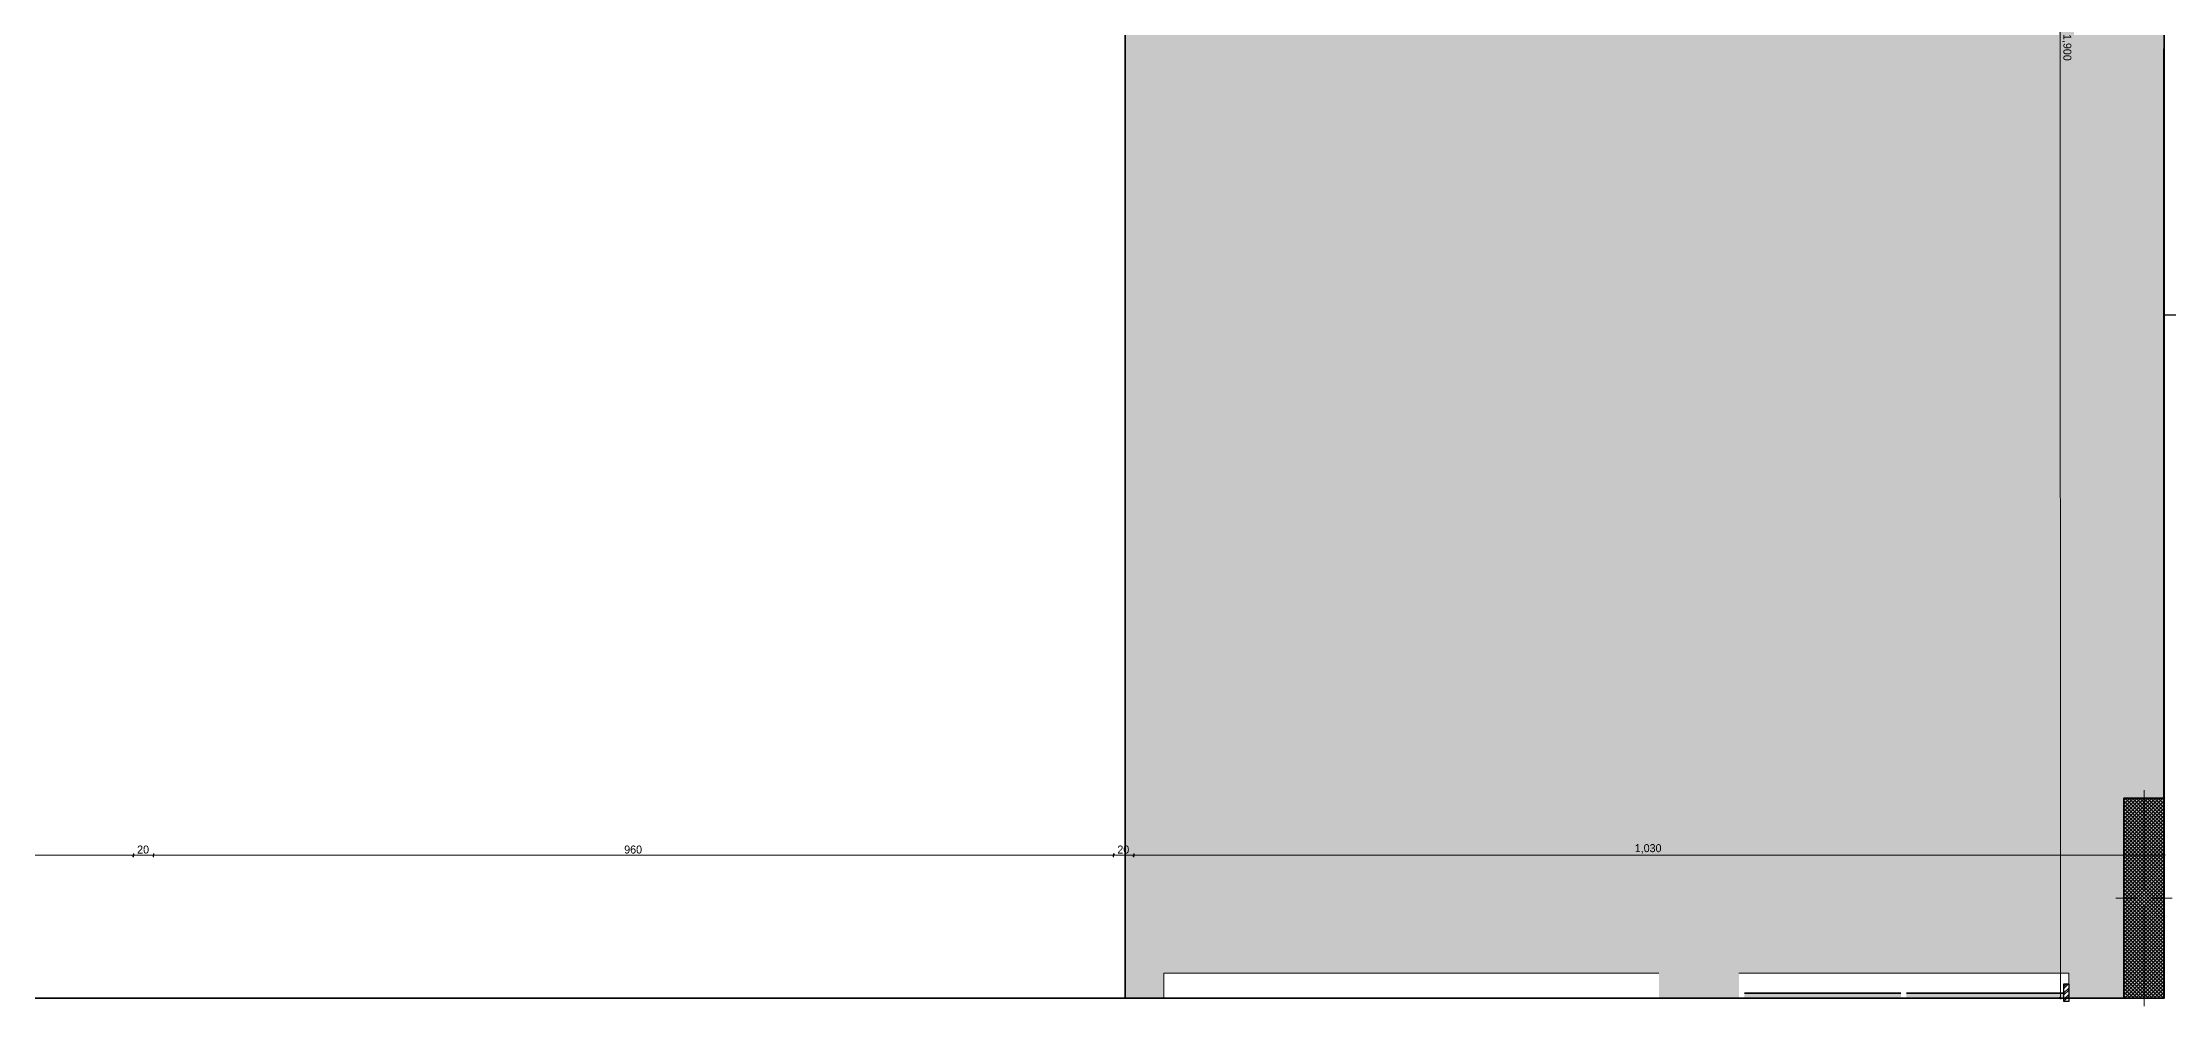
# Model space of a CAD drawing. Header units: millimetres. Extents: x -1912 to 88153, y -54123 to 4469.
# Drawn here: x 30892 to 52145, y -19014 to -9443 of the extents above; entities that cross this region are included whole.
import ezdxf

# ---------------------------------------------------------------- set-up
doc = ezdxf.new("R2010")
doc.units = ezdxf.units.MM
doc.header["$MEASUREMENT"] = 0
doc.linetypes.add('Wipeout_Contour', pattern=[1000, 0, -1000])
for name, color, linetype in [('A - Alumil', 7, 'Continuous'), ('A - Dimensionimi', 7, 'Continuous'), ('A - Muret', 7, 'Continuous'), ('A - Pllaka Perdhes', 7, 'Continuous'), ('A - Shtyllat', 7, 'Continuous')]:
    doc.layers.add(name, color=color, linetype=linetype)
for name, color, linetype, lineweight, true_color in [('A - Alumil_Pen_No__102', 7, 'Continuous', 13, 0xcccccc), ('A - Fill Zone_Pen_No__28', 7, 'Continuous', 35, 0xa80f02), ('A - Muret_Pen_No__102', 7, 'Continuous', 13, 0xcccccc), ('A - Muret_Pen_No__82', 7, 'Continuous', 20, 0xaaaaaa)]:
    doc.layers.add(name, color=color, linetype=linetype, lineweight=lineweight, true_color=true_color)
for name, color, linetype, lineweight in [('A - Alumil_Pen_No__42', 8, 'Continuous', 25), ('A - Dimensionimi_Pen_No__1', 7, 'Continuous', 13), ('A - Fill Zone_Pen_No__15', 214, 'Continuous', 25), ('A - Muret_Pen_No__7', 7, 'Continuous', 35), ('A - Perdhesa Polyine_Pen_No__6', 5, 'Continuous', 35), ('A - Pllaka Perdhes_Pen_No__42', 8, 'Continuous', 25), ('A - Shtyllat_Pen_No__1', 7, 'Continuous', 13), ('A - Shtyllat_Pen_No__7', 7, 'Continuous', 35)]:
    doc.layers.add(name, color=color, linetype=linetype, lineweight=lineweight)
doc.styles.add('GENERATED_STYLE_1', font='GOTHIC.TTF')
doc.dimstyles.new('GENERATED_STYLE__7', dxfattribs={"dimtxt": 80, "dimasz": 19, "dimexe": 0.18, "dimexo": 0.0625, "dimgap": 0, "dimtad": 1, "dimtih": 1, "dimtoh": 1, "dimdec": 0, "dimlfac": 0.1, "dimzin": 0, "dimdsep": 46, "dimtxsty": 'GENERATED_STYLE_1', "dimblk": 'ARROWHEAD_2', "dimblk1": 'ARROWHEAD_2', "dimblk2": 'ARROWHEAD_2', "dimcen": 0.09, "dimse1": 1, "dimse2": 1, "dimclrd": 7, "dimclre": 7, "dimclrt": 7, "dimadec": 0, "dimazin": 0, "dimtfac": 1, "dimtdec": 4, "dimtmove": 0, "dimatfit": 3, "dimfxl": 0, "dimtolj": 1, "dimtzin": 0, "dimarcsym": 0})
doc.dimstyles.new('GENERATED_STYLE__8', dxfattribs={"dimtxt": 80, "dimasz": 19, "dimexe": 0.18, "dimexo": 0.0625, "dimgap": 0, "dimtad": 1, "dimdec": 0, "dimlfac": 0.1, "dimzin": 0, "dimdsep": 46, "dimtxsty": 'GENERATED_STYLE_1', "dimblk": 'ARROWHEAD_2', "dimblk1": 'ARROWHEAD_2', "dimblk2": 'ARROWHEAD_2', "dimcen": 0.09, "dimse1": 1, "dimse2": 1, "dimclrd": 7, "dimclre": 7, "dimclrt": 7, "dimadec": 0, "dimazin": 0, "dimtfac": 1, "dimtdec": 4, "dimtmove": 0, "dimatfit": 3, "dimfxl": 0, "dimtolj": 1, "dimtzin": 0, "dimarcsym": 0})

# ---------------------------------------------------------------- blocks, each defined once
blk = doc.blocks.new('Slab_16', base_point=(27550, 0))
at = {"layer": 'A - Pllaka Perdhes_Pen_No__42', "color": 8, "linetype": 'Continuous', "lineweight": 25, "flags": 128}
blk.add_lwpolyline([(27550, 0), (27550, -19001), (52100, -19001), (52100, -12166), (55600, -12166), (55600, -9351), (57575, -9351), (57575, -7600), (55615, -7600), (55615, -6200), (52100, -6200), (52100, 0)], close=True, dxfattribs=at)
blk = doc.blocks.new('Wall_28', base_point=(42100, -19001))
at = {"color": 254, "linetype": 'Wipeout_Contour', "lineweight": 0, "ltscale": 193666.744315}
blk.add_wipeout([(47050, -18751), (42100, -18751), (42100, -19001), (47050, -19001)], dxfattribs=at).dxf.layer = 'A - Muret'
at = {"color": 254, "linetype": 'Wipeout_Contour', "lineweight": 0, "ltscale": 211921.017054}
blk.add_wipeout([(47850, -18751), (47850, -19001), (51150, -19001), (51150, -18751)], dxfattribs=at).dxf.layer = 'A - Muret'
at = {"layer": 'A - Muret_Pen_No__82', "color": 253, "linetype": 'Continuous', "lineweight": 20, "true_color": 0xaaaaaa, "flags": 128}
for points in [[(47050, -18751), (42100, -18751)], [(42100, -18751), (42100, -19001)], [(51150, -18751), (47850, -18751)], [(51150, -19001), (51150, -18751)], [(42100, -19001), (47050, -19001)], [(47850, -19001), (51150, -19001)]]:
    blk.add_lwpolyline(points, dxfattribs=at)
blk = doc.blocks.new('Wall_29', base_point=(47850, -19001))
at = {"layer": 'A - Muret_Pen_No__102', "linetype": 'Continuous', "lineweight": 0, "true_color": 0xcbd9e5}
for points in [[(47905, -18951), (47905, -19001), (49470, -19001), (49470, -18951)], [(49525, -18951), (49525, -19001), (51095, -19001), (51095, -18951)]]:
    blk.add_hatch(color=254, dxfattribs=at).paths.add_polyline_path(points)
at = {"layer": 'A - Muret_Pen_No__7', "color": 7, "linetype": 'Continuous', "lineweight": 35, "flags": 128}
for points in [[(49470, -18951), (47905, -18951)], [(47905, -19001), (49470, -19001)], [(51095, -18951), (49525, -18951)], [(49525, -19001), (51095, -19001)]]:
    blk.add_lwpolyline(points, dxfattribs=at)
blk = doc.blocks.new('Column_34', base_point=(51122, -18946))
at = {"layer": 'A - Alumil_Pen_No__102', "linetype": 'Continuous', "lineweight": 13, "true_color": 0xcccccc}
h = blk.add_hatch(dxfattribs=at)
h.set_pattern_fill('Steel', color=254, style=0, pattern_type=2)
h.set_pattern_definition([(45, (0, 0), (-31.819805, 31.819805), []), (45, (-10.607, 10.607), (-31.819805, 31.819805), [])])
h.paths.add_polyline_path([(51095, -19031), (51150, -19031), (51150, -18861), (51095, -18861)])
at = {"layer": 'A - Alumil_Pen_No__42', "color": 8, "linetype": 'Continuous', "lineweight": 25, "flags": 128}
blk.add_lwpolyline([(51095, -19031), (51150, -19031), (51150, -18861), (51095, -18861)], close=True, dxfattribs=at)
blk = doc.blocks.new('*D475')
at = {"layer": 'A - Dimensionimi_Pen_No__1', "color": 7, "linetype": 'Continuous', "lineweight": 13}
for p, q in [((51044, 1), (51082, 1)), ((51075, -6), (51050, 8)), ((51063, 13), (51063, 1)), ((51063, 1), (51064, -19000)), ((51045, -19000), (51082, -19000)), ((51051, -18992), (51076, -19007)), ((51064, -19000), (51064, -19012))]:
    blk.add_line(p, q, dxfattribs=at)
at = {"layer": 'A - Dimensionimi_Pen_No__1', "color": 7, "lineweight": 13, "insert": (51079, -9358), "char_height": 80, "attachment_point": 7, "rotation": 270.0027, "style": 'GENERATED_STYLE_1'}
blk.add_mtext('\\A1;{\\pql;\\fCentury Gothic|b0|i0|c0|p0;\\W1.000000;1,900}', dxfattribs=at)
blk = doc.blocks.new('ARROWHEAD_2')
at = {"color": 0, "linetype": 'Continuous', "lineweight": 0}
for p, q in [((0, 0), (-1, 0)), ((-0.4, -0.7), (0.4, 0.7))]:
    blk.add_line(p, q, dxfattribs=at)
blk = doc.blocks.new('*D476')
at = {"layer": 'A - Dimensionimi_Pen_No__1', "color": 7, "linetype": 'Continuous', "lineweight": 13}
for p, q in [((41793, -17583), (41807, -17558)), ((41800, -17552), (41800, -17589)), ((52100, -17571), (41800, -17571)), ((52093, -17583), (52107, -17558)), ((52100, -17552), (52100, -17589)), ((52112, -17571), (52100, -17571))]:
    blk.add_line(p, q, dxfattribs=at)
at = {"layer": 'A - Dimensionimi_Pen_No__1', "color": 7, "lineweight": 13, "insert": (46809, -17555), "char_height": 80, "attachment_point": 7, "style": 'GENERATED_STYLE_1'}
blk.add_mtext('\\A1;{\\pql;\\fCentury Gothic|b0|i0|c0|p0;\\W1.000000;1,030}', dxfattribs=at)
blk = doc.blocks.new('*D477')
at = {"layer": 'A - Dimensionimi_Pen_No__1', "color": 7, "linetype": 'Continuous', "lineweight": 13}
for p, q in [((41593, -17583), (41607, -17558)), ((41600, -17552), (41600, -17589)), ((41800, -17571), (41600, -17571)), ((41793, -17583), (41807, -17558)), ((41800, -17552), (41800, -17589))]:
    blk.add_line(p, q, dxfattribs=at)
at = {"layer": 'A - Dimensionimi_Pen_No__1', "color": 7, "lineweight": 13, "insert": (41637, -17555), "char_height": 80, "attachment_point": 7, "style": 'GENERATED_STYLE_1'}
blk.add_mtext('\\A1;{\\pql;\\fCentury Gothic|b0|i0|c0|p0;\\W1.000000;20}', dxfattribs=at)
blk = doc.blocks.new('*D478')
at = {"layer": 'A - Dimensionimi_Pen_No__1', "color": 7, "linetype": 'Continuous', "lineweight": 13}
for p, q in [((31994, -17583), (32009, -17558)), ((32002, -17552), (32002, -17589)), ((41600, -17571), (32002, -17571)), ((41593, -17583), (41607, -17558)), ((41600, -17552), (41600, -17589))]:
    blk.add_line(p, q, dxfattribs=at)
at = {"layer": 'A - Dimensionimi_Pen_No__1', "color": 7, "lineweight": 13, "insert": (36707, -17555), "char_height": 80, "attachment_point": 7, "style": 'GENERATED_STYLE_1'}
blk.add_mtext('\\A1;{\\pql;\\fCentury Gothic|b0|i0|c0|p0;\\W1.000000;960}', dxfattribs=at)
blk = doc.blocks.new('*D479')
at = {"layer": 'A - Dimensionimi_Pen_No__1', "color": 7, "linetype": 'Continuous', "lineweight": 13}
for p, q in [((31793, -17583), (31807, -17558)), ((31800, -17552), (31800, -17589)), ((32002, -17571), (31800, -17571)), ((31994, -17583), (32009, -17558)), ((32002, -17552), (32002, -17589))]:
    blk.add_line(p, q, dxfattribs=at)
at = {"layer": 'A - Dimensionimi_Pen_No__1', "color": 7, "lineweight": 13, "insert": (31838, -17555), "char_height": 80, "attachment_point": 7, "style": 'GENERATED_STYLE_1'}
blk.add_mtext('\\A1;{\\pql;\\fCentury Gothic|b0|i0|c0|p0;\\W1.000000;20}', dxfattribs=at)
blk = doc.blocks.new('*D480')
at = {"layer": 'A - Dimensionimi_Pen_No__1', "color": 7, "linetype": 'Continuous', "lineweight": 13}
for p, q in [((18892, -17583), (18907, -17558)), ((18900, -17552), (18900, -17589)), ((31800, -17571), (18900, -17571)), ((31793, -17583), (31807, -17558)), ((31800, -17552), (31800, -17589))]:
    blk.add_line(p, q, dxfattribs=at)
at = {"layer": 'A - Dimensionimi_Pen_No__1', "color": 7, "lineweight": 13, "insert": (25209, -17555), "char_height": 80, "attachment_point": 7, "style": 'GENERATED_STYLE_1'}
blk.add_mtext('\\A1;{\\pql;\\fCentury Gothic|b0|i0|c0|p0;\\W1.000000;1,290}', dxfattribs=at)
blk = doc.blocks.new('Column_92', base_point=(51900, -18001))
at = {"layer": 'A - Shtyllat', "linetype": 'Continuous', "lineweight": 0, "true_color": 0x000000}
h = blk.add_hatch(dxfattribs=at)
h.set_pattern_fill('Concrete_Block', color=18, style=0, pattern_type=2)
h.set_pattern_definition([(45, (0, 0), (-18.384776, 18.384776), []), (135, (0, 0), (18.384776, 18.384776), [])])
h.paths.add_polyline_path([(51700, -19001), (52100, -19001), (52100, -17001), (51700, -17001)])
at = {"layer": 'A - Shtyllat_Pen_No__1', "color": 7, "linetype": 'Continuous', "lineweight": 13}
for p, q in [((51900, -17921), (51900, -16921)), ((51820, -18001), (51620, -18001)), ((51980, -18001), (52180, -18001)), ((51900, -18081), (51900, -19081))]:
    blk.add_line(p, q, dxfattribs=at)
blk.add_point((51900, -18001), dxfattribs=at)
at = {"layer": 'A - Shtyllat_Pen_No__7', "color": 7, "linetype": 'Continuous', "lineweight": 35, "flags": 128}
blk.add_lwpolyline([(51700, -19001), (52100, -19001), (52100, -17001), (51700, -17001)], close=True, dxfattribs=at)

msp = doc.modelspace()

# ---------------------------------------------------------------- hatches: boundary and pattern name
at = {"layer": 'A - Fill Zone_Pen_No__15', "linetype": 'Continuous', "lineweight": 0, "true_color": 0x0c000c}
msp.add_hatch(color=188, dxfattribs=at).paths.add_polyline_path([(41716.4, 1.8), (52100.7, 0.4), (52098.2, -19000.8), (41713.9, -19000.8)])

# ---------------------------------------------------------------- linework, layer by layer
at = {"layer": 'A - Fill Zone_Pen_No__28', "color": 14, "linetype": 'Continuous', "lineweight": 35, "true_color": 0xa80f02, "flags": 128}
msp.add_lwpolyline([(41716.4, 1.8), (52100.7, 0.4), (52098.2, -19000.8), (41713.9, -19000.8)], close=True, dxfattribs=at)

# ---------------------------------------------------------------- block references
at = {"layer": 'A - Pllaka Perdhes', "color": 8, "linetype": 'Continuous', "lineweight": 25}
msp.add_blockref('Slab_16', (27550, 0), dxfattribs=at)
at = {"layer": 'A - Shtyllat', "color": 7, "lineweight": 35}
msp.add_blockref('Column_92', (51900, -18000.8), dxfattribs=at)

# ---------------------------------------------------------------- dimensions: what is measured, and where the dimension line sits
at = {"layer": 'A - Dimensionimi', "color": 7, "linetype": 'Continuous', "lineweight": 13}
for base, p1, p2, picture, middle in [((18899.7, -17570.6), (31800, -12000.8), (18899.7, -14750.8), '*D480', (25343, -17514.6)), ((31800, -17570.6), (32001.6, -12000.8), (31800, -12000.8), '*D479', (31899.1, -17514.6)), ((32001.6, -17570.6), (41600, -12000.8), (32001.6, -12000.8), '*D478', (36798.2, -17514.6)), ((41600, -17570.6), (41800, -12000.8), (41600, -12000.8), '*D477', (41698.3, -17514.6)), ((41800, -17570.6), (52100, -17000.8), (41800, -12000.8), '*D476', (46943.2, -17514.6))]:
    dim = msp.add_linear_dim(base=base, p1=p1, p2=p2, angle=180, dimstyle='GENERATED_STYLE__7', dxfattribs=at)
    dim.commit()
    dim.dimension.update_dxf_attribs({"geometry": picture, "text_midpoint": middle, "dimtype": 160})

# ---------------------------------------------------------------- next in the draw order: block references
at = {"layer": 'A - Muret', "color": 7, "lineweight": 35}
msp.add_blockref('Wall_28', (42100, -19000.8), dxfattribs=at)

# ---------------------------------------------------------------- next in the draw order: linework, layer by layer
at = {"layer": 'A - Perdhesa Polyine_Pen_No__6', "color": 5, "linetype": 'Continuous', "lineweight": 35}
msp.add_lwpolyline([(27550, -19000.8), (52100, -19000.8), (52100, 0), (27550, 0)], close=True, dxfattribs=at)

# ---------------------------------------------------------------- next in the draw order: block references
at = {"layer": 'A - Alumil', "color": 8, "lineweight": 25}
msp.add_blockref('Column_34', (51122.5, -18945.8), dxfattribs=at)
at = {"layer": 'A - Muret', "color": 7, "lineweight": 35}
msp.add_blockref('Wall_29', (47850, -19000.8), dxfattribs=at)

# ---------------------------------------------------------------- next in the draw order: dimensions: what is measured, and where the dimension line sits
at = {"layer": 'A - Dimensionimi', "color": 7, "linetype": 'Continuous', "lineweight": 13}
dim = msp.add_linear_dim(base=(51063.7, -18999.7), p1=(26450, 0), p2=(26450, -19000.8), angle=270.00269, dimstyle='GENERATED_STYLE__8', dxfattribs=at)
dim.commit()
dim.dimension.update_dxf_attribs({"geometry": '*D475', "text_midpoint": (51119.2, -9492.5), "dimtype": 160, "text_rotation": 270.00269})

doc.saveas('drawing.dxf')
